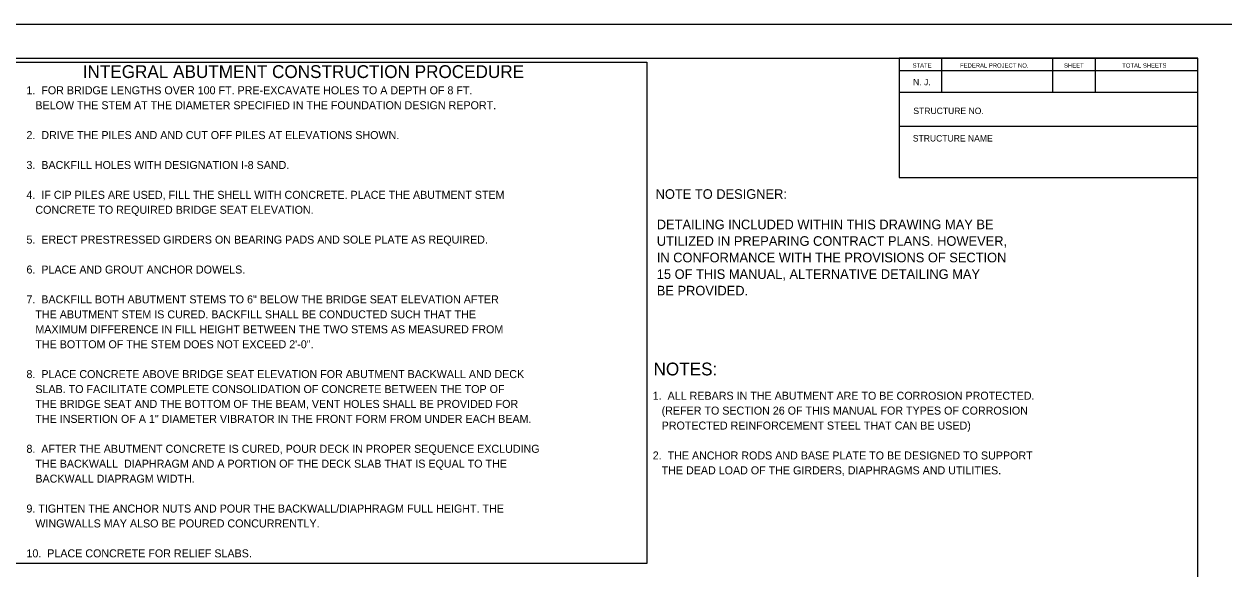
# Model space of a CAD drawing. Extents: x 499999.87 to 500002.82, y 499999.96 to 500001.79.
# Drawn here: x 500001.339 to 500002.825, y 500001.122 to 500001.792 of the extents above; entities that cross this region are included whole.
import ezdxf

# ---------------------------------------------------------------- set-up
doc = ezdxf.new("R2010")
doc.units = 0
for name, color, linetype in [('1', 7, 'Continuous'), ('2', 7, 'Continuous'), ('53', 7, 'Continuous')]:
    doc.layers.add(name, color=color, linetype=linetype)

msp = doc.modelspace()

# ---------------------------------------------------------------- linework, layer by layer
at = {"layer": '1'}
for p, q in [((499999.8665, 500001.7917), (500002.8248, 500001.7917)), ((500000.0331, 500001.75), (500002.7831, 500001.75)), ((500002.4157, 500001.75), (500002.4157, 500001.603)), ((500002.7831, 500001.75), (500002.4157, 500001.75)), ((500002.4682, 500001.708), (500002.4682, 500001.75)), ((500002.6047, 500001.708), (500002.6047, 500001.75)), ((500002.6572, 500001.708), (500002.6572, 500001.75)), ((500002.7831, 500000), (500002.7831, 500001.75)), ((500002.7831, 500000), (500002.7831, 500001.75)), ((500002.7831, 500001.603), (500002.7831, 500001.75)), ((500002.7831, 500001.7343), (500002.4157, 500001.7343)), ((500002.4157, 500001.708), (500002.7831, 500001.708)), ((500002.4157, 500001.666), (500002.7831, 500001.666)), ((500002.4157, 500001.603), (500002.7831, 500001.603))]:
    msp.add_line(p, q, dxfattribs=at)
msp.add_lwpolyline([(500001.328, 500001.745), (500002.1052, 500001.745), (500002.1052, 500001.1282), (500001.328, 500001.1282)], close=True, dxfattribs=at)

# ---------------------------------------------------------------- texts
for s, height, p in [('INTEGRAL ABUTMENT CONSTRUCTION PROCEDURE', 0.015748, (500001.4114, 500001.7254)), ('STATE', 0.00525, (500002.4321, 500001.7382)), ('FEDERAL PROJECT NO.', 0.005248, (500002.4905, 500001.7382)), ('SHEET', 0.00525, (500002.6184, 500001.7382)), ('TOTAL SHEETS', 0.005248, (500002.69, 500001.7382)), ('1.  FOR BRIDGE LENGTHS OVER 100 FT. PRE-EXCAVATE HOLES TO A DEPTH OF 8 FT.', 0.009843, (500001.3422, 500001.7054)), ('   BELOW THE STEM AT THE DIAMETER SPECIFIED IN THE FOUNDATION DESIGN REPORT.', 0.009843, (500001.3422, 500001.687)), ('2.  DRIVE THE PILES AND AND CUT OFF PILES AT ELEVATIONS SHOWN.', 0.009843, (500001.3422, 500001.6503)), ('3.  BACKFILL HOLES WITH DESIGNATION I-8 SAND.', 0.009843, (500001.3422, 500001.6135)), ('4.  IF CIP PILES ARE USED, FILL THE SHELL WITH CONCRETE. PLACE THE ABUTMENT STEM', 0.009843, (500001.3422, 500001.5768)), ('NOTE TO DESIGNER:', 0.011811, (500002.1161, 500001.5768)), ('   CONCRETE TO REQUIRED BRIDGE SEAT ELEVATION.', 0.009843, (500001.3422, 500001.5584)), ('DETAILING INCLUDED WITHIN THIS DRAWING MAY BE', 0.011811, (500002.1175, 500001.5394)), ('5.  ERECT PRESTRESSED GIRDERS ON BEARING PADS AND SOLE PLATE AS REQUIRED.', 0.009843, (500001.3422, 500001.5217)), ('UTILIZED IN PREPARING CONTRACT PLANS. HOWEVER,', 0.011811, (500002.1175, 500001.519)), ('IN CONFORMANCE WITH THE PROVISIONS OF SECTION', 0.011811, (500002.1175, 500001.4987)), ('6.  PLACE AND GROUT ANCHOR DOWELS.', 0.009843, (500001.3422, 500001.4849)), ('15 OF THIS MANUAL, ALTERNATIVE DETAILING MAY', 0.011811, (500002.1175, 500001.4783)), ('7.  BACKFILL BOTH ABUTMENT STEMS TO 6" BELOW THE BRIDGE SEAT ELEVATION AFTER', 0.009843, (500001.3422, 500001.4482)), ('BE PROVIDED.', 0.011811, (500002.1175, 500001.458)), ('   THE ABUTMENT STEM IS CURED. BACKFILL SHALL BE CONDUCTED SUCH THAT THE', 0.009843, (500001.3422, 500001.4298)), ('   MAXIMUM DIFFERENCE IN FILL HEIGHT BETWEEN THE TWO STEMS AS MEASURED FROM', 0.009843, (500001.3422, 500001.4114)), ('   THE BOTTOM OF THE STEM DOES NOT EXCEED 2\'-0".', 0.009843, (500001.3422, 500001.393)), ('NOTES:', 0.01575, (500002.1135, 500001.3596)), ('8.  PLACE CONCRETE ABOVE BRIDGE SEAT ELEVATION FOR ABUTMENT BACKWALL AND DECK', 0.009843, (500001.3422, 500001.3563)), ('   SLAB. TO FACILITATE COMPLETE CONSOLIDATION OF CONCRETE BETWEEN THE TOP OF', 0.009843, (500001.3422, 500001.3379)), ('   THE BRIDGE SEAT AND THE BOTTOM OF THE BEAM, VENT HOLES SHALL BE PROVIDED FOR', 0.009843, (500001.3422, 500001.3196)), ('   THE INSERTION OF A 1" DIAMETER VIBRATOR IN THE FRONT FORM FROM UNDER EACH BEAM.', 0.009843, (500001.3422, 500001.3012)), ('8.  AFTER THE ABUTMENT CONCRETE IS CURED, POUR DECK IN PROPER SEQUENCE EXCLUDING', 0.009843, (500001.3422, 500001.2644)), ('   THE BACKWALL  DIAPHRAGM AND A PORTION OF THE DECK SLAB THAT IS EQUAL TO THE', 0.009843, (500001.3422, 500001.2461)), ('   BACKWALL DIAPRAGM WIDTH.', 0.009843, (500001.3422, 500001.2277)), ('9. TIGHTEN THE ANCHOR NUTS AND POUR THE BACKWALL/DIAPHRAGM FULL HEIGHT. THE', 0.009843, (500001.3422, 500001.1909)), ('   WINGWALLS MAY ALSO BE POURED CONCURRENTLY.', 0.009843, (500001.3422, 500001.1726)), ('10.  PLACE CONCRETE FOR RELIEF SLABS.', 0.009843, (500001.3422, 500001.1358))]:
    msp.add_text(s, height=height, dxfattribs=at).set_placement(p)
at = {"layer": '2'}
for s, height, p in [('N. J.', 0.00787, (500002.4327, 500001.7165)), ('STRUCTURE NO.', 0.007874, (500002.4331, 500001.6811)), ('STRUCTURE NAME', 0.007874, (500002.4324, 500001.6473))]:
    msp.add_text(s, height=height, dxfattribs=at).set_placement(p)
at = {"layer": '53'}
for s, p in [('1.  ALL REBARS IN THE ABUTMENT ARE TO BE CORROSION PROTECTED.', (500002.1125, 500001.3297)), ('   (REFER TO SECTION 26 OF THIS MANUAL FOR TYPES OF CORROSION', (500002.1125, 500001.3114)), ('   PROTECTED REINFORCEMENT STEEL THAT CAN BE USED)', (500002.1125, 500001.293)), ('2.  THE ANCHOR RODS AND BASE PLATE TO BE DESIGNED TO SUPPORT', (500002.1125, 500001.2562)), ('   THE DEAD LOAD OF THE GIRDERS, DIAPHRAGMS AND UTILITIES.', (500002.1125, 500001.2379))]:
    msp.add_text(s, height=0.009843, dxfattribs=at).set_placement(p)

doc.saveas('drawing.dxf')
